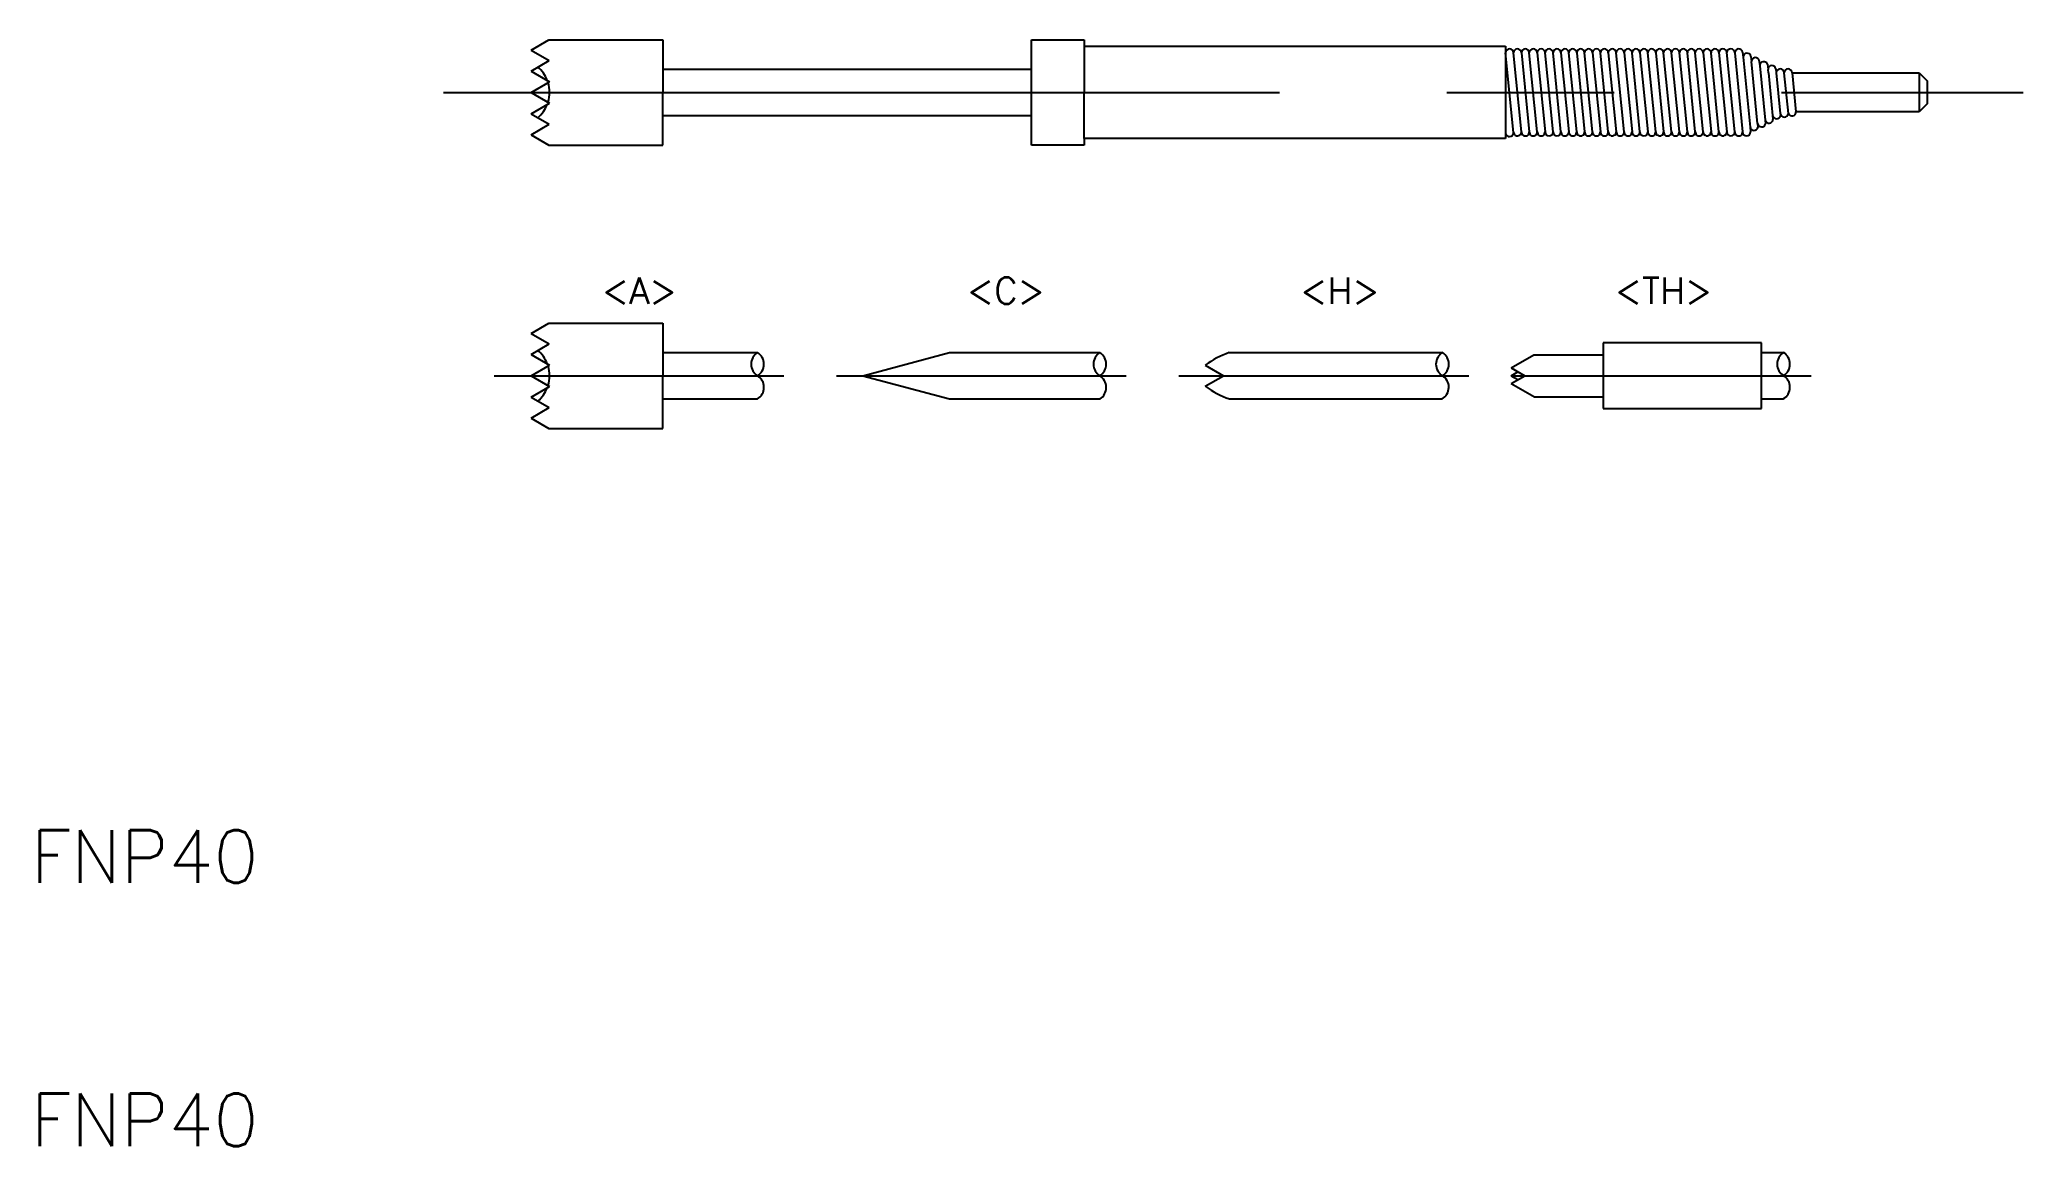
# Model space of a CAD drawing. Extents: x 10.3 to 85.7, y 10 to 52.
import ezdxf

# ---------------------------------------------------------------- set-up
doc = ezdxf.new("R2010")
doc.units = 0
doc.linetypes.add('CENTER', pattern=[50.8, 31.75, -6.35, 6.35, -6.35])
doc.layers.get('0').update_dxf_attribs({"linetype": 'CONTINUOUS'})
doc.layers.add('CENTER', color=1, linetype='CENTER')
doc.styles.get("Standard").update_dxf_attribs({"font": 'txt.shx', "bigfont": 'extfont.shx'})

msp = doc.modelspace()

# ---------------------------------------------------------------- linework, layer by layer
at = {"color": 7, "linetype": 'CONTINUOUS'}
for p, q in [((29, 51.608), (29.679, 52)), ((29.679, 52), (34, 52)), ((34, 52), (34, 50.88)), ((48, 48), (48, 52)), ((48, 52), (50, 52)), ((50, 52), (50, 51.75)), ((29, 51.608), (29.691, 51.209)), ((50, 51.75), (66, 51.75)), ((50, 51.75), (50, 50)), ((66, 51.75), (66, 51.5)), ((66.303, 48.472), (66, 51.5)), ((66, 51.5), (66, 48.47)), ((66.6, 48.5), (66.3, 51.501)), ((66.6, 51.501), (66.9, 48.5)), ((67.2, 48.5), (66.9, 51.501)), ((67.2, 51.501), (67.5, 48.5)), ((67.8, 48.5), (67.5, 51.501)), ((68.1, 48.5), (67.8, 51.501)), ((68.1, 51.501), (68.4, 48.5)), ((68.7, 48.5), (68.4, 51.501)), ((68.7, 51.501), (69, 48.5)), ((69.3, 48.5), (69, 51.501)), ((69.3, 51.501), (69.6, 48.5)), ((69.9, 48.5), (69.6, 51.501)), ((69.9, 51.501), (70.2, 48.5)), ((70.5, 48.5), (70.2, 51.501)), ((70.5, 51.501), (70.8, 48.5)), ((71.1, 48.5), (70.8, 51.501)), ((71.1, 51.501), (71.4, 48.5)), ((71.7, 48.5), (71.4, 51.501)), ((71.7, 51.501), (72, 48.5)), ((72.3, 48.5), (72, 51.501)), ((72.6, 48.5), (72.3, 51.501)), ((72.9, 48.5), (72.6, 51.501)), ((73.2, 48.5), (72.9, 51.501)), ((73.5, 48.5), (73.2, 51.501)), ((73.5, 51.501), (73.8, 48.5)), ((74.1, 48.5), (73.8, 51.501)), ((74.1, 51.512), (74.4, 48.5)), ((74.7, 48.5), (74.4, 51.514)), ((74.7, 51.501), (75, 48.5)), ((74.997, 51.529), (75.016, 51.338)), ((75.016, 51.338), (75.281, 48.686)), ((75.313, 51.366), (75.333, 51.172)), ((29, 50.81), (29.691, 51.209)), ((29, 50.81), (29.701, 50.405)), ((34, 50.88), (48, 50.88)), ((34, 50.88), (34, 50)), ((75.568, 48.82), (75.333, 51.172)), ((75.63, 51.2), (75.633, 51.172)), ((75.633, 51.172), (75.649, 51.01)), ((75.649, 51.01), (75.855, 48.947)), ((75.943, 51.07), (75.963, 50.869)), ((75.976, 50.74), (75.963, 50.869)), ((75.976, 50.74), (76.138, 49.122)), ((76.26, 50.897), (76.276, 50.74)), ((76.276, 50.74), (76.43, 49.196)), ((76.736, 49.195), (76.576, 50.74)), ((76.876, 50.74), (81.7, 50.74)), ((76.876, 50.74), (77.024, 49.26)), ((81.7, 50.74), (81.7, 49.26)), ((81.7, 50.74), (82, 50.44)), ((29, 50), (29.701, 50.405)), ((29, 50), (29.701, 49.595)), ((34, 49.12), (34, 50)), ((50, 48.25), (50, 50)), ((82, 50.44), (82, 49.56)), ((29, 49.19), (29.701, 49.595)), ((29, 49.19), (29.691, 48.791)), ((34, 49.12), (48, 49.12)), ((34, 48), (34, 49.12)), ((76.138, 49.122), (76.152, 48.977)), ((76.43, 49.196), (76.437, 49.124)), ((81.7, 49.26), (77.024, 49.26)), ((82, 49.56), (81.7, 49.26)), ((29, 48.392), (29.691, 48.791)), ((29, 48.392), (29.679, 48)), ((66, 48.25), (50, 48.25)), ((50, 48.25), (50, 48)), ((66, 48.47), (66, 48.25)), ((75.281, 48.686), (75.3, 48.5)), ((75.568, 48.82), (75.582, 48.673)), ((75.855, 48.947), (75.869, 48.809)), ((29.679, 48), (34, 48)), ((50, 48), (48, 48)), ((28.999, 40.853), (29.678, 41.245)), ((28.999, 40.853), (29.69, 40.454)), ((29.678, 41.245), (33.999, 41.245)), ((33.999, 41.245), (33.999, 40.125)), ((28.999, 40.055), (29.69, 40.454)), ((28.999, 40.055), (29.701, 39.65)), ((33.999, 40.125), (33.999, 39.245)), ((33.999, 40.125), (37.599, 40.125)), ((41.599, 39.245), (44.883, 40.125)), ((44.883, 40.125), (50.592, 40.125)), ((55.509, 40.125), (63.599, 40.125)), ((63.599, 40.125), (63.599, 40.125)), ((66.21, 39.547), (67.066, 40.042)), ((67.066, 40.042), (69.71, 40.042)), ((75.71, 40.499), (69.71, 40.499)), ((69.71, 40.499), (69.71, 37.999)), ((75.71, 37.999), (75.71, 40.499)), ((75.71, 40.125), (76.555, 40.125)), ((28.999, 39.245), (29.701, 39.65)), ((28.999, 39.245), (29.701, 38.84)), ((33.999, 38.365), (33.999, 39.245)), ((41.599, 39.245), (44.887, 38.365)), ((54.599, 39.645), (55.29, 39.246)), ((54.599, 38.847), (55.29, 39.246)), ((66.21, 39.547), (66.729, 39.248)), ((66.21, 39.247), (66.47, 39.397)), ((66.21, 39.247), (66.47, 39.098)), ((66.211, 38.947), (66.729, 39.248)), ((28.999, 38.435), (29.701, 38.84)), ((28.999, 38.435), (29.69, 38.036)), ((66.211, 38.947), (67.092, 38.442)), ((67.092, 38.442), (69.71, 38.442)), ((28.999, 37.637), (29.69, 38.036)), ((33.999, 37.245), (33.999, 38.365)), ((33.999, 38.365), (37.598, 38.365)), ((44.887, 38.365), (50.602, 38.365)), ((55.518, 38.365), (63.591, 38.365)), ((69.71, 37.999), (75.71, 37.999)), ((75.71, 38.365), (76.542, 38.365)), ((28.999, 37.637), (29.678, 37.245)), ((29.678, 37.245), (33.999, 37.245))]:
    msp.add_line(p, q, dxfattribs=at)
for centre, radius, start, end in [((66.15, 51.5), 0.15, 0.2864, 180), ((66.45, 51.5), 0.15, 0.2864, 179.71359), ((66.75, 51.5), 0.15, 0.28642, 179.71359), ((67.05, 51.5), 0.15, 0.2864, 179.71359), ((67.35, 51.5), 0.15, 0.2864, 179.71359), ((67.65, 51.5), 0.15, 0.2864, 179.71359), ((67.95, 51.5), 0.15, 0.28642, 179.71359), ((68.25, 51.5), 0.15, 0.2864, 179.71359), ((68.55, 51.5), 0.15, 0.2864, 179.71359), ((68.85, 51.5), 0.15, 0.28642, 179.71359), ((69.15, 51.5), 0.15, 0.2864, 179.71359), ((69.45, 51.5), 0.15, 0.28642, 179.71359), ((69.75, 51.5), 0.15, 0.28642, 179.71359), ((70.05, 51.5), 0.15, 0.2864, 179.71359), ((70.35, 51.5), 0.15, 0.2864, 179.71359), ((70.65, 51.5), 0.15, 0.2864, 179.71359), ((70.95, 51.5), 0.15, 0.28642, 179.71359), ((71.25, 51.5), 0.15, 0.28642, 179.71359), ((71.55, 51.5), 0.15, 0.2864, 179.71359), ((71.85, 51.5), 0.15, 0.28642, 179.71359), ((72.15, 51.5), 0.15, 0.28642, 179.71359), ((72.45, 51.5), 0.15, 0.2864, 179.71359), ((72.75, 51.5), 0.15, 0.2864, 179.71359), ((73.05, 51.5), 0.15, 0.2864, 179.71359), ((73.35, 51.5), 0.15, 0.2864, 179.71359), ((73.65, 51.5), 0.15, 0.28698, 179.71302), ((73.95, 51.5), 0.151, 4.63833, 179.54578), ((74.251, 51.499), 0.151, 5.41793, 175.33502), ((74.55, 51.5), 0.15, 0.2864, 174.7605), ((74.85, 51.5), 0.15, 11.13481, 179.71359), ((75.166, 51.337), 0.15, 11.13119, 179.72803), ((75.483, 51.171), 0.15, 11.13078, 179.72561), ((28.424, 50), 1.276, 20.84856, 48.91562), ((75.801, 51.013), 0.153, 22.17311, 181.08125), ((76.113, 50.868), 0.15, 11.13092, 179.72853), ((76.426, 50.739), 0.15, 0.28503, 179.72653), ((76.726, 50.74), 0.15, 0, 180), ((28.424, 50), 1.276, 343.04135, 16.95879), ((28.424, 50), 1.276, 311.08438, 339.15143), ((76.002, 48.977), 0.15, 191.41801, 0), ((76.287, 49.149), 0.152, 190.5113, 350.46719), ((76.583, 49.22), 0.155, 189.07839, 350.74456), ((76.874, 49.253), 0.15, 202.71738, 2.70977), ((66.151, 48.471), 0.151, 180.45215, 0.04948), ((66.45, 48.5), 0.15, 190.91284, 359.99257), ((66.75, 48.499), 0.15, 179.71324, 0.28675), ((66.75, 48.499), 0.15, 179.71324, 0.28675), ((67.05, 48.499), 0.15, 179.71536, 0.2845), ((67.05, 48.499), 0.15, 179.71536, 0.2845), ((67.35, 48.499), 0.15, 179.71218, 0.28796), ((67.35, 48.499), 0.15, 179.71218, 0.28796), ((67.65, 48.501), 0.15, 180.28649, 359.71345), ((67.65, 48.501), 0.15, 180.28649, 359.71345), ((67.95, 48.501), 0.15, 180.28632, 359.71373), ((67.95, 48.501), 0.15, 180.28632, 359.71373), ((68.25, 48.499), 0.15, 179.71466, 0.2852), ((68.25, 48.499), 0.15, 179.71466, 0.2852), ((68.55, 48.499), 0.15, 179.71253, 0.28761), ((68.55, 48.499), 0.15, 179.71253, 0.28761), ((68.85, 48.5), 0.15, 179.97094, 0.02919), ((68.85, 48.5), 0.15, 179.97094, 0.02919), ((69.15, 48.499), 0.15, 179.59692, 0.4028), ((69.15, 48.499), 0.15, 179.59692, 0.4028), ((69.45, 48.499), 0.15, 179.71218, 0.28796), ((69.45, 48.499), 0.15, 179.71218, 0.28796), ((69.75, 48.499), 0.15, 179.71466, 0.2852), ((69.75, 48.499), 0.15, 179.71466, 0.2852), ((70.05, 48.5), 0.15, 179.97453, 0.02562), ((70.05, 48.5), 0.15, 179.97453, 0.02562), ((70.35, 48.499), 0.15, 179.59495, 0.40505), ((70.35, 48.499), 0.15, 179.59495, 0.40505), ((70.65, 48.499), 0.15, 179.7131, 0.2869), ((70.65, 48.499), 0.15, 179.7131, 0.2869), ((70.95, 48.499), 0.15, 179.71408, 0.28591), ((70.95, 48.499), 0.15, 179.71408, 0.28591), ((71.25, 48.5), 0.15, 180, 0), ((71.25, 48.5), 0.15, 180, 0), ((71.55, 48.499), 0.15, 179.59594, 0.40393), ((71.85, 48.5), 0.15, 179.9589, 0.04138), ((71.85, 48.5), 0.15, 179.9589, 0.04138), ((72.15, 48.499), 0.15, 179.59692, 0.4028), ((72.15, 48.499), 0.15, 179.59692, 0.4028), ((72.45, 48.499), 0.15, 179.71359, 0.28642), ((72.45, 48.499), 0.15, 179.71359, 0.28642), ((72.75, 48.499), 0.15, 179.71183, 0.28831), ((72.75, 48.499), 0.15, 179.71183, 0.28831), ((73.05, 48.499), 0.15, 179.71394, 0.28605), ((73.05, 48.499), 0.15, 179.71394, 0.28605), ((73.35, 48.499), 0.15, 179.71359, 0.2864), ((73.35, 48.499), 0.15, 179.71359, 0.2864), ((73.65, 48.5), 0.15, 179.96651, 0.03364), ((73.65, 48.5), 0.15, 179.96651, 0.03364), ((73.95, 48.496), 0.15, 178.48438, 1.51162), ((73.95, 48.496), 0.15, 178.48438, 1.51162), ((74.25, 48.5), 0.15, 179.8473, 0.15685), ((74.25, 48.5), 0.15, 179.8473, 0.15685), ((74.55, 48.5), 0.15, 180, 0), ((74.55, 48.5), 0.15, 180, 0), ((74.85, 48.499), 0.15, 179.71324, 0.28675), ((74.85, 48.499), 0.15, 179.71324, 0.28675), ((75.15, 48.5), 0.15, 180, 0), ((75.433, 48.712), 0.154, 189.7254, 345.50255), ((75.719, 48.845), 0.154, 189.64871, 346.35921), ((28.424, 39.245), 1.276, 20.84856, 48.91562), ((56.624, 36.905), 3.407, 109.10337, 126.47072), ((28.424, 39.245), 1.276, 343.04135, 16.95879), ((28.424, 39.245), 1.276, 311.08438, 339.15143), ((56.623, 41.587), 3.407, 233.56053, 251.07989)]:
    msp.add_arc(centre, radius, start, end, dxfattribs=at)
at = {"color": 7}
for centre, radius, start, end in [((37.873, 39.685), 0.518, 121.90309, 238.05709), ((37.325, 39.685), 0.518, 301.94291, 58.09691), ((50.868, 39.683), 0.52, 121.91236, 238.05709), ((50.317, 39.683), 0.52, 301.94291, 58.08764), ((63.873, 39.686), 0.517, 121.90309, 238.05709), ((63.326, 39.686), 0.517, 301.94291, 58.09691), ((76.828, 39.687), 0.516, 121.94291, 238.05709), ((76.281, 39.687), 0.516, 301.94291, 58.05709), ((37.325, 38.805), 0.518, 301.8568, 58.05709), ((50.317, 38.8), 0.52, 303.22386, 58.1159), ((63.326, 38.808), 0.517, 300.84187, 58.05709), ((76.281, 38.81), 0.516, 300.28773, 58.05709)]:
    msp.add_arc(centre, radius, start, end, dxfattribs=at)
at = {"layer": 'CENTER', "color": 1, "linetype": 'CENTER'}
for p, q in [((25.67, 50), (85.656, 50)), ((27.599, 39.243), (38.599, 39.245)), ((40.599, 39.245), (51.599, 39.246)), ((53.599, 39.246), (64.599, 39.247)), ((66.21, 39.247), (77.599, 39.248))]:
    msp.add_line(p, q, dxfattribs=at)

# ---------------------------------------------------------------- texts
at = {"color": 7, "linetype": 'CONTINUOUS'}
for s, height, p in [('<A>', 1, (31.695, 41.976)), ('<C>', 1, (45.548, 41.976)), ('<H>', 1, (58.208, 41.976)), ('<TH>', 1, (70.15, 41.976)), ('FNP40', 2, (10, 20)), ('FNP40', 2, (10, 10))]:
    msp.add_text(s, height=height, dxfattribs=at).set_placement(p)

doc.saveas('drawing.dxf')
